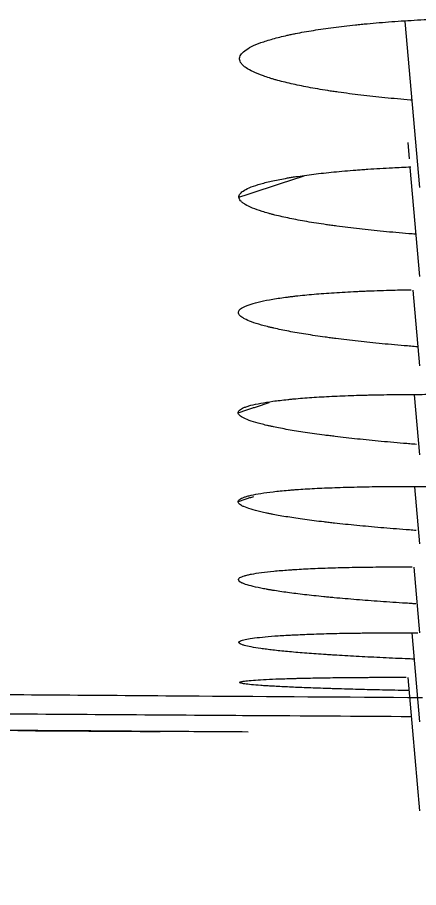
# Model space of a CAD drawing. Header units: millimetres. Extents: x 2433 to 4809, y -10272 to -6912.
# Drawn here: x 3104.67 to 3112.53, y -8026.5 to -8009.46 of the extents above; entities that cross this region are included whole.
import ezdxf

# ---------------------------------------------------------------- set-up
doc = ezdxf.new("R2010")
doc.units = ezdxf.units.MM
doc.layers.add('DIM', color=3, linetype='Continuous', lineweight=13)
doc.styles.add('ARIAL', font='arial.ttf')
doc.dimstyles.get("Standard").update_dxf_attribs({"dimtxt": 15, "dimasz": 15, "dimexe": 0.18, "dimexo": 0.0625, "dimgap": 4, "dimtad": 0, "dimtih": 1, "dimtoh": 1, "dimdec": 1, "dimdsep": 46, "dimtxsty": 'ARIAL', "dimcen": 0, "dimclrd": 3, "dimclre": 3, "dimclrt": 3, "dimadec": 0, "dimazin": 0, "dimtfac": 1, "dimtdec": 1, "dimtofl": 0, "dimtmove": 0, "dimatfit": 3, "dimfxl": 1, "dimtolj": 1, "dimtzin": 0, "dimarcsym": 0})

# ---------------------------------------------------------------- blocks, each defined once
blk = doc.blocks.new('*D39')
at = {"layer": 'Defpoints', "color": 0, "transparency": 16777216}
for p in [(3049.874, -8014.142), (3319.8, -8014.414), (3319.8, -8083.189)]:
    blk.add_point(p, dxfattribs=at)
at = {"layer": 'DIM', "color": 3, "lineweight": -2, "transparency": 16777216}
for p, q in [((3049.874, -8014.204), (3049.874, -8083.369)), ((3319.8, -8014.476), (3319.8, -8083.369)), ((3067.874, -8083.189), (3233.417, -8083.189)), ((3301.8, -8083.189), (3283.432, -8083.189))]:
    blk.add_line(p, q, dxfattribs=at)
at = {"layer": 'DIM', "color": 3, "transparency": 16777216}
for points in [[(3067.874, -8080.189), (3067.874, -8086.189), (3049.874, -8083.189)], [(3301.8, -8080.189), (3301.8, -8086.189), (3319.8, -8083.189)]]:
    blk.add_solid(points, dxfattribs=at)
at = {"layer": 'DIM', "color": 3, "transparency": 16777216, "insert": (3258.425, -8083.189), "char_height": 18, "attachment_point": 5, "style": 'ARIAL'}
blk.add_mtext('\\A1;270', dxfattribs=at)

msp = doc.modelspace()

# ---------------------------------------------------------------- linework, layer by layer
at = {"linetype": 'Continuous', "lineweight": 18}
for p, q in [((3112.265, -8009.542), (3112.551, -8012.797)), ((3112.32, -8011.912), (3112.349, -8012.236)), ((3112.364, -8012.403), (3112.551, -8014.54)), ((3112.421, -8014.803), (3112.551, -8016.283)), ((3112.448, -8016.852), (3112.551, -8018.026)), ((3112.453, -8018.654), (3112.551, -8019.77)), ((3112.438, -8020.229), (3112.551, -8021.513)), ((3112.398, -8021.516), (3112.551, -8023.256)), ((3112.322, -8022.386), (3112.551, -8024.999))]:
    msp.add_line(p, q, dxfattribs=at)
for points, knots in [([(3109.026, -8010.282), (3109.024, -8010.254), (3109.031, -8010.226), (3109.065, -8010.171), (3109.118, -8010.117), (3109.206, -8010.063), (3109.313, -8010.01), (3109.375, -8009.984), (3109.515, -8009.933), (3109.593, -8009.909), (3109.765, -8009.86), (3109.859, -8009.837), (3109.987, -8009.808), (3110.013, -8009.803), (3110.066, -8009.792), (3110.093, -8009.786), (3110.176, -8009.769), (3110.233, -8009.759), (3110.409, -8009.727), (3110.533, -8009.707), (3110.794, -8009.669), (3110.931, -8009.651), (3111.146, -8009.626), (3111.22, -8009.618), (3111.333, -8009.606), (3111.371, -8009.602), (3111.448, -8009.594), (3111.486, -8009.591), (3111.683, -8009.572), (3111.843, -8009.559), (3112.173, -8009.535), (3112.341, -8009.524), (3112.686, -8009.505), (3112.862, -8009.497), (3113.088, -8009.488), (3113.133, -8009.486), (3113.224, -8009.483), (3113.27, -8009.482), (3113.407, -8009.478), (3113.499, -8009.475), (3113.775, -8009.469), (3113.96, -8009.467), (3114.332, -8009.464), (3114.519, -8009.464), (3114.801, -8009.467), (3114.895, -8009.468), (3115.037, -8009.471), (3115.084, -8009.472), (3115.179, -8009.474), (3115.226, -8009.475), (3115.462, -8009.481), (3115.649, -8009.487), (3116.017, -8009.502), (3116.2, -8009.511), (3116.56, -8009.532), (3116.738, -8009.544), (3116.957, -8009.56), (3117.001, -8009.563), (3117.088, -8009.57), (3117.218, -8009.581), (3117.345, -8009.592), (3117.596, -8009.615), (3117.758, -8009.632), (3118.072, -8009.667), (3118.224, -8009.686), (3118.445, -8009.716), (3118.517, -8009.727), (3118.623, -8009.743), (3118.658, -8009.748), (3118.728, -8009.759), (3118.762, -8009.765), (3118.93, -8009.792), (3119.057, -8009.816), (3119.297, -8009.863), (3119.41, -8009.888), (3119.62, -8009.939), (3119.719, -8009.965), (3119.832, -8009.998), (3119.855, -8010.005), (3119.898, -8010.019), (3119.961, -8010.039), (3120.02, -8010.06), (3120.13, -8010.101), (3120.261, -8010.157), (3120.357, -8010.214), (3120.416, -8010.257), (3120.434, -8010.272), (3120.464, -8010.301), (3120.477, -8010.315), (3120.509, -8010.359), (3120.52, -8010.388), (3120.523, -8010.417)], [0, 0, 0, 0, 0.03125, 0.03125, 0.0625, 0.09375, 0.09375, 0.125, 0.125, 0.15625, 0.15625, 0.1875, 0.1875, 0.195313, 0.195313, 0.203125, 0.203125, 0.21875, 0.21875, 0.25, 0.25, 0.28125, 0.28125, 0.296875, 0.296875, 0.304688, 0.304688, 0.3125, 0.3125, 0.34375, 0.34375, 0.375, 0.375, 0.40625, 0.40625, 0.414063, 0.414063, 0.421875, 0.421875, 0.4375, 0.4375, 0.46875, 0.46875, 0.5, 0.5, 0.515625, 0.515625, 0.523438, 0.523438, 0.53125, 0.53125, 0.5625, 0.5625, 0.59375, 0.59375, 0.625, 0.625, 0.632813, 0.632813, 0.640625, 0.65625, 0.65625, 0.6875, 0.6875, 0.71875, 0.71875, 0.734375, 0.734375, 0.742188, 0.742188, 0.75, 0.75, 0.78125, 0.78125, 0.8125, 0.8125, 0.84375, 0.84375, 0.851563, 0.851563, 0.859375, 0.875, 0.875, 0.90625, 0.9375, 0.9375, 0.953125, 0.953125, 0.96875, 0.96875, 1, 1, 1, 1]), ([(3112.389, -8011.083), (3112.384, -8011.083), (3112.293, -8011.075), (3112.204, -8011.068), (3111.953, -8011.045), (3111.791, -8011.029), (3111.477, -8010.995), (3111.325, -8010.977), (3111.104, -8010.948), (3111.032, -8010.938), (3110.925, -8010.923), (3110.89, -8010.918), (3110.821, -8010.908), (3110.786, -8010.903), (3110.618, -8010.876), (3110.491, -8010.854), (3110.251, -8010.809), (3110.139, -8010.786), (3109.928, -8010.738), (3109.83, -8010.713), (3109.716, -8010.682), (3109.694, -8010.675), (3109.651, -8010.662), (3109.587, -8010.643), (3109.529, -8010.624), (3109.418, -8010.584), (3109.353, -8010.558), (3109.239, -8010.504), (3109.191, -8010.477), (3109.142, -8010.443), (3109.132, -8010.436), (3109.115, -8010.422), (3109.107, -8010.415), (3109.084, -8010.394), (3109.071, -8010.38), (3109.039, -8010.338), (3109.027, -8010.31), (3109.026, -8010.282)], [0, 0, 0, 0, 0.002472, 0.045843, 0.045843, 0.132584, 0.132584, 0.219326, 0.219326, 0.262697, 0.262697, 0.284382, 0.284382, 0.306068, 0.306068, 0.392809, 0.392809, 0.479551, 0.479551, 0.566292, 0.566292, 0.587978, 0.587978, 0.609663, 0.653034, 0.653034, 0.739775, 0.739775, 0.826517, 0.826517, 0.848202, 0.848202, 0.869888, 0.869888, 0.913258, 0.913258, 1, 1, 1, 1]), ([(3109.013, -8012.985), (3109.012, -8012.962), (3109.021, -8012.939), (3109.057, -8012.894), (3109.084, -8012.871), (3109.156, -8012.827), (3109.201, -8012.806), (3109.31, -8012.763), (3109.373, -8012.742), (3109.514, -8012.702), (3109.593, -8012.682), (3109.767, -8012.645), (3109.862, -8012.626), (3109.991, -8012.604), (3110.017, -8012.599), (3110.071, -8012.591), (3110.098, -8012.586), (3110.182, -8012.574), (3110.239, -8012.565), (3110.416, -8012.541), (3110.541, -8012.525), (3110.803, -8012.497), (3110.941, -8012.483), (3111.157, -8012.464), (3111.231, -8012.458), (3111.344, -8012.45), (3111.382, -8012.447), (3111.459, -8012.441), (3111.498, -8012.439), (3111.695, -8012.425), (3111.856, -8012.416), (3112.14, -8012.402), (3112.26, -8012.396), (3112.383, -8012.391)], [0, 0, 0, 0, 0.085328, 0.085328, 0.170656, 0.170656, 0.255984, 0.255984, 0.341311, 0.341311, 0.426639, 0.426639, 0.511967, 0.511967, 0.533299, 0.533299, 0.554631, 0.554631, 0.597295, 0.597295, 0.682623, 0.682623, 0.767951, 0.767951, 0.810615, 0.810615, 0.831947, 0.831947, 0.853279, 0.853279, 0.938607, 0.938607, 1, 1, 1, 1]), ([(3112.474, -8013.709), (3112.474, -8013.709), (3112.473, -8013.709), (3112.429, -8013.706), (3112.3, -8013.695), (3112.173, -8013.685), (3111.923, -8013.662), (3111.762, -8013.647), (3111.448, -8013.614), (3111.296, -8013.597), (3111.076, -8013.57), (3111.004, -8013.56), (3110.898, -8013.546), (3110.863, -8013.542), (3110.794, -8013.532), (3110.76, -8013.527), (3110.592, -8013.503), (3110.465, -8013.483), (3110.226, -8013.442), (3110.114, -8013.421), (3109.905, -8013.378), (3109.807, -8013.356), (3109.694, -8013.328), (3109.672, -8013.322), (3109.629, -8013.311), (3109.566, -8013.294), (3109.508, -8013.277), (3109.399, -8013.242), (3109.334, -8013.219), (3109.222, -8013.173), (3109.174, -8013.15), (3109.125, -8013.12), (3109.116, -8013.115), (3109.099, -8013.103), (3109.091, -8013.097), (3109.069, -8013.079), (3109.056, -8013.067), (3109.025, -8013.032), (3109.015, -8013.009), (3109.013, -8012.985)], [0, 0, 0, 0, 0.000255, 0.000255, 0.021526, 0.064069, 0.064069, 0.149153, 0.149153, 0.234238, 0.234238, 0.27678, 0.27678, 0.298052, 0.298052, 0.319323, 0.319323, 0.404407, 0.404407, 0.489492, 0.489492, 0.574577, 0.574577, 0.595848, 0.595848, 0.617119, 0.659661, 0.659661, 0.744746, 0.744746, 0.829831, 0.829831, 0.851102, 0.851102, 0.872373, 0.872373, 0.914915, 0.914915, 1, 1, 1, 1]), ([(3109.003, -8015.243), (3109.003, -8015.223), (3109.012, -8015.203), (3109.049, -8015.166), (3109.077, -8015.147), (3109.132, -8015.12), (3109.152, -8015.111), (3109.198, -8015.093), (3109.224, -8015.084), (3109.306, -8015.059), (3109.369, -8015.042), (3109.512, -8015.01), (3109.592, -8014.995), (3109.767, -8014.966), (3109.862, -8014.952), (3109.992, -8014.935), (3110.019, -8014.932), (3110.073, -8014.925), (3110.1, -8014.922), (3110.184, -8014.912), (3110.242, -8014.906), (3110.42, -8014.889), (3110.545, -8014.878), (3110.808, -8014.858), (3110.947, -8014.849), (3111.164, -8014.837), (3111.238, -8014.833), (3111.352, -8014.828), (3111.39, -8014.826), (3111.467, -8014.822), (3111.506, -8014.821), (3111.703, -8014.813), (3111.865, -8014.807), (3112.148, -8014.8), (3112.268, -8014.797), (3112.39, -8014.795)], [0, 0, 0, 0, 0.085372, 0.085372, 0.170743, 0.170743, 0.213429, 0.213429, 0.256115, 0.256115, 0.341486, 0.341486, 0.426858, 0.426858, 0.512229, 0.512229, 0.533572, 0.533572, 0.554915, 0.554915, 0.597601, 0.597601, 0.682973, 0.682973, 0.768344, 0.768344, 0.81103, 0.81103, 0.832373, 0.832373, 0.853716, 0.853716, 0.939087, 0.939087, 1, 1, 1, 1]), ([(3112.509, -8015.913), (3112.488, -8015.912), (3112.467, -8015.91), (3112.403, -8015.905), (3112.274, -8015.894), (3112.147, -8015.883), (3111.898, -8015.861), (3111.737, -8015.845), (3111.424, -8015.813), (3111.273, -8015.796), (3111.053, -8015.77), (3110.981, -8015.761), (3110.875, -8015.748), (3110.84, -8015.743), (3110.771, -8015.734), (3110.737, -8015.729), (3110.57, -8015.706), (3110.444, -8015.687), (3110.206, -8015.649), (3110.094, -8015.63), (3109.886, -8015.59), (3109.789, -8015.57), (3109.676, -8015.544), (3109.654, -8015.539), (3109.612, -8015.529), (3109.549, -8015.513), (3109.491, -8015.498), (3109.382, -8015.467), (3109.318, -8015.447), (3109.207, -8015.406), (3109.16, -8015.385), (3109.112, -8015.359), (3109.103, -8015.354), (3109.086, -8015.344), (3109.078, -8015.339), (3109.056, -8015.323), (3109.044, -8015.313), (3109.014, -8015.283), (3109.004, -8015.263), (3109.003, -8015.243)], [0, 0, 0, 0, 0.010068, 0.010068, 0.03113, 0.073255, 0.073255, 0.157505, 0.157505, 0.241754, 0.241754, 0.283879, 0.283879, 0.304941, 0.304941, 0.326004, 0.326004, 0.410253, 0.410253, 0.494503, 0.494503, 0.578752, 0.578752, 0.599815, 0.599815, 0.620877, 0.663002, 0.663002, 0.747251, 0.747251, 0.831501, 0.831501, 0.852563, 0.852563, 0.873626, 0.873626, 0.91575, 0.91575, 1, 1, 1, 1]), ([(3108.998, -8017.204), (3108.998, -8017.186), (3109.008, -8017.169), (3109.046, -8017.136), (3109.074, -8017.12), (3109.129, -8017.096), (3109.15, -8017.089), (3109.197, -8017.074), (3109.222, -8017.066), (3109.305, -8017.044), (3109.369, -8017.03), (3109.513, -8017.004), (3109.593, -8016.991), (3109.768, -8016.967), (3109.864, -8016.956), (3109.995, -8016.942), (3110.021, -8016.94), (3110.076, -8016.934), (3110.103, -8016.932), (3110.187, -8016.924), (3110.245, -8016.92), (3110.424, -8016.906), (3110.549, -8016.898), (3110.813, -8016.883), (3110.952, -8016.877), (3111.169, -8016.868), (3111.244, -8016.866), (3111.357, -8016.862), (3111.396, -8016.861), (3111.473, -8016.859), (3111.513, -8016.858), (3111.71, -8016.853), (3111.871, -8016.85), (3112.202, -8016.846), (3112.372, -8016.845), (3112.619, -8016.844), (3112.695, -8016.844), (3112.77, -8016.844)], [0, 0, 0, 0, 0.080447, 0.080447, 0.160895, 0.160895, 0.201118, 0.201118, 0.241342, 0.241342, 0.321789, 0.321789, 0.402236, 0.402236, 0.482684, 0.482684, 0.502796, 0.502796, 0.522907, 0.522907, 0.563131, 0.563131, 0.643578, 0.643578, 0.724026, 0.724026, 0.764249, 0.764249, 0.784361, 0.784361, 0.804473, 0.804473, 0.88492, 0.88492, 0.965367, 0.965367, 1, 1, 1, 1]), ([(3112.491, -8017.824), (3112.47, -8017.823), (3112.45, -8017.821), (3112.386, -8017.816), (3112.257, -8017.806), (3112.131, -8017.795), (3111.882, -8017.773), (3111.721, -8017.758), (3111.409, -8017.727), (3111.258, -8017.711), (3111.038, -8017.686), (3110.967, -8017.678), (3110.861, -8017.665), (3110.826, -8017.661), (3110.757, -8017.652), (3110.723, -8017.648), (3110.556, -8017.626), (3110.43, -8017.609), (3110.193, -8017.573), (3110.082, -8017.555), (3109.874, -8017.518), (3109.777, -8017.499), (3109.665, -8017.476), (3109.644, -8017.471), (3109.601, -8017.462), (3109.539, -8017.447), (3109.481, -8017.433), (3109.373, -8017.405), (3109.309, -8017.387), (3109.199, -8017.349), (3109.152, -8017.331), (3109.105, -8017.308), (3109.096, -8017.303), (3109.079, -8017.294), (3109.071, -8017.289), (3109.05, -8017.275), (3109.038, -8017.266), (3109.008, -8017.239), (3108.998, -8017.221), (3108.998, -8017.204)], [0, 0, 0, 0, 0.009901, 0.009901, 0.030967, 0.073099, 0.073099, 0.157363, 0.157363, 0.241626, 0.241626, 0.283758, 0.283758, 0.304824, 0.304824, 0.32589, 0.32589, 0.410154, 0.410154, 0.494418, 0.494418, 0.578681, 0.578681, 0.599747, 0.599747, 0.620813, 0.662945, 0.662945, 0.747209, 0.747209, 0.831473, 0.831473, 0.852538, 0.852538, 0.873604, 0.873604, 0.915736, 0.915736, 1, 1, 1, 1]), ([(3108.998, -8018.947), (3108.999, -8018.931), (3109.009, -8018.916), (3109.047, -8018.887), (3109.076, -8018.873), (3109.132, -8018.852), (3109.153, -8018.845), (3109.2, -8018.832), (3109.225, -8018.826), (3109.309, -8018.806), (3109.373, -8018.794), (3109.517, -8018.771), (3109.598, -8018.761), (3109.774, -8018.74), (3109.87, -8018.731), (3110.001, -8018.719), (3110.028, -8018.717), (3110.082, -8018.713), (3110.11, -8018.711), (3110.194, -8018.705), (3110.252, -8018.701), (3110.431, -8018.69), (3110.557, -8018.683), (3110.822, -8018.672), (3110.961, -8018.667), (3111.18, -8018.661), (3111.254, -8018.659), (3111.368, -8018.656), (3111.406, -8018.655), (3111.484, -8018.654), (3111.523, -8018.653), (3111.721, -8018.65), (3111.883, -8018.648), (3112.215, -8018.647), (3112.384, -8018.647), (3112.649, -8018.648), (3112.742, -8018.648), (3112.836, -8018.649)], [0, 0, 0, 0, 0.079808, 0.079808, 0.159617, 0.159617, 0.199521, 0.199521, 0.239425, 0.239425, 0.319234, 0.319234, 0.399042, 0.399042, 0.478851, 0.478851, 0.498803, 0.498803, 0.518755, 0.518755, 0.558659, 0.558659, 0.638468, 0.638468, 0.718276, 0.718276, 0.75818, 0.75818, 0.778132, 0.778132, 0.798085, 0.798085, 0.877893, 0.877893, 0.957702, 0.957702, 1, 1, 1, 1]), ([(3112.485, -8019.509), (3112.462, -8019.508), (3112.44, -8019.506), (3112.374, -8019.501), (3112.245, -8019.491), (3112.119, -8019.482), (3111.871, -8019.462), (3111.71, -8019.448), (3111.398, -8019.419), (3111.247, -8019.405), (3111.028, -8019.382), (3110.957, -8019.374), (3110.851, -8019.363), (3110.816, -8019.359), (3110.748, -8019.351), (3110.714, -8019.347), (3110.547, -8019.327), (3110.421, -8019.311), (3110.185, -8019.279), (3110.074, -8019.262), (3109.866, -8019.229), (3109.77, -8019.212), (3109.659, -8019.191), (3109.637, -8019.186), (3109.595, -8019.178), (3109.533, -8019.165), (3109.476, -8019.152), (3109.368, -8019.127), (3109.305, -8019.11), (3109.195, -8019.077), (3109.149, -8019.06), (3109.102, -8019.039), (3109.093, -8019.035), (3109.077, -8019.027), (3109.069, -8019.023), (3109.048, -8019.01), (3109.036, -8019.002), (3109.008, -8018.978), (3108.998, -8018.962), (3108.998, -8018.947)], [0, 0, 0, 0, 0.010943, 0.010943, 0.031987, 0.074074, 0.074074, 0.158249, 0.158249, 0.242424, 0.242424, 0.284512, 0.284512, 0.305556, 0.305556, 0.326599, 0.326599, 0.410774, 0.410774, 0.49495, 0.49495, 0.579125, 0.579125, 0.600168, 0.600168, 0.621212, 0.6633, 0.6633, 0.747475, 0.747475, 0.83165, 0.83165, 0.852694, 0.852694, 0.873737, 0.873737, 0.915825, 0.915825, 1, 1, 1, 1]), ([(3109.003, -8020.472), (3109.004, -8020.458), (3109.014, -8020.445), (3109.054, -8020.421), (3109.083, -8020.409), (3109.14, -8020.391), (3109.161, -8020.386), (3109.208, -8020.374), (3109.234, -8020.369), (3109.318, -8020.353), (3109.383, -8020.342), (3109.528, -8020.323), (3109.608, -8020.314), (3109.785, -8020.297), (3109.882, -8020.289), (3110.013, -8020.28), (3110.04, -8020.278), (3110.094, -8020.274), (3110.122, -8020.273), (3110.207, -8020.268), (3110.265, -8020.264), (3110.445, -8020.255), (3110.571, -8020.25), (3110.836, -8020.241), (3110.976, -8020.237), (3111.194, -8020.232), (3111.269, -8020.23), (3111.383, -8020.229), (3111.422, -8020.228), (3111.5, -8020.227), (3111.539, -8020.226), (3111.737, -8020.224), (3111.899, -8020.223), (3112.178, -8020.223), (3112.292, -8020.223), (3112.408, -8020.223)], [0, 0, 0, 0, 0.085638, 0.085638, 0.171277, 0.171277, 0.214096, 0.214096, 0.256915, 0.256915, 0.342554, 0.342554, 0.428192, 0.428192, 0.513831, 0.513831, 0.53524, 0.53524, 0.55665, 0.55665, 0.599469, 0.599469, 0.685107, 0.685107, 0.770746, 0.770746, 0.813565, 0.813565, 0.834975, 0.834975, 0.856384, 0.856384, 0.942023, 0.942023, 1, 1, 1, 1]), ([(3112.479, -8020.946), (3112.456, -8020.945), (3112.433, -8020.943), (3112.367, -8020.939), (3112.238, -8020.931), (3112.112, -8020.923), (3111.864, -8020.907), (3111.703, -8020.895), (3111.392, -8020.871), (3111.242, -8020.859), (3111.023, -8020.84), (3110.952, -8020.834), (3110.846, -8020.824), (3110.811, -8020.821), (3110.743, -8020.814), (3110.709, -8020.811), (3110.543, -8020.794), (3110.418, -8020.78), (3110.182, -8020.753), (3110.071, -8020.739), (3109.864, -8020.711), (3109.768, -8020.697), (3109.657, -8020.679), (3109.636, -8020.675), (3109.594, -8020.668), (3109.532, -8020.657), (3109.475, -8020.646), (3109.368, -8020.625), (3109.305, -8020.611), (3109.197, -8020.582), (3109.151, -8020.568), (3109.105, -8020.55), (3109.096, -8020.547), (3109.08, -8020.54), (3109.072, -8020.536), (3109.051, -8020.526), (3109.039, -8020.519), (3109.012, -8020.498), (3109.003, -8020.485), (3109.003, -8020.472)], [0, 0, 0, 0, 0.011192, 0.011192, 0.032231, 0.074308, 0.074308, 0.158462, 0.158462, 0.242616, 0.242616, 0.284692, 0.284692, 0.305731, 0.305731, 0.326769, 0.326769, 0.410923, 0.410923, 0.495077, 0.495077, 0.579231, 0.579231, 0.600269, 0.600269, 0.621308, 0.663385, 0.663385, 0.747539, 0.747539, 0.831692, 0.831692, 0.852731, 0.852731, 0.873769, 0.873769, 0.915846, 0.915846, 1, 1, 1, 1]), ([(3109.013, -8021.7), (3109.015, -8021.69), (3109.026, -8021.681), (3109.066, -8021.662), (3109.096, -8021.653), (3109.173, -8021.636), (3109.22, -8021.628), (3109.334, -8021.611), (3109.399, -8021.604), (3109.545, -8021.589), (3109.626, -8021.582), (3109.804, -8021.569), (3109.901, -8021.563), (3110.033, -8021.556), (3110.06, -8021.555), (3110.115, -8021.552), (3110.143, -8021.551), (3110.228, -8021.547), (3110.286, -8021.544), (3110.466, -8021.537), (3110.593, -8021.533), (3110.859, -8021.526), (3110.999, -8021.523), (3111.218, -8021.519), (3111.293, -8021.518), (3111.407, -8021.517), (3111.446, -8021.516), (3111.524, -8021.515), (3111.563, -8021.515), (3111.762, -8021.513), (3111.925, -8021.512), (3112.231, -8021.512), (3112.374, -8021.512), (3112.52, -8021.512)], [0, 0, 0, 0, 0.084434, 0.084434, 0.168869, 0.168869, 0.253303, 0.253303, 0.337738, 0.337738, 0.422172, 0.422172, 0.506607, 0.506607, 0.527716, 0.527716, 0.548824, 0.548824, 0.591041, 0.591041, 0.675476, 0.675476, 0.75991, 0.75991, 0.802128, 0.802128, 0.823236, 0.823236, 0.844345, 0.844345, 0.928779, 0.928779, 1, 1, 1, 1]), ([(3112.442, -8022.028), (3112.428, -8022.027), (3112.414, -8022.027), (3112.358, -8022.025), (3112.229, -8022.019), (3112.103, -8022.014), (3111.856, -8022.003), (3111.696, -8021.995), (3111.385, -8021.98), (3111.235, -8021.972), (3111.017, -8021.959), (3110.946, -8021.955), (3110.841, -8021.948), (3110.806, -8021.946), (3110.738, -8021.942), (3110.705, -8021.939), (3110.539, -8021.928), (3110.414, -8021.919), (3110.18, -8021.901), (3110.069, -8021.891), (3109.864, -8021.872), (3109.768, -8021.862), (3109.658, -8021.849), (3109.637, -8021.847), (3109.595, -8021.842), (3109.534, -8021.834), (3109.477, -8021.826), (3109.371, -8021.811), (3109.309, -8021.801), (3109.202, -8021.781), (3109.157, -8021.77), (3109.111, -8021.758), (3109.103, -8021.755), (3109.087, -8021.75), (3109.079, -8021.747), (3109.059, -8021.74), (3109.047, -8021.735), (3109.021, -8021.72), (3109.012, -8021.71), (3109.013, -8021.7)], [0, 0, 0, 0, 0.006637, 0.006637, 0.027772, 0.070043, 0.070043, 0.154584, 0.154584, 0.239126, 0.239126, 0.281397, 0.281397, 0.302532, 0.302532, 0.323667, 0.323667, 0.408209, 0.408209, 0.492751, 0.492751, 0.577292, 0.577292, 0.598428, 0.598428, 0.619563, 0.661834, 0.661834, 0.746375, 0.746375, 0.830917, 0.830917, 0.852052, 0.852052, 0.873188, 0.873188, 0.915458, 0.915458, 1, 1, 1, 1]), ([(3112.337, -8022.645), (3112.311, -8022.644), (3112.2, -8022.642), (3112.09, -8022.64), (3111.843, -8022.634), (3111.683, -8022.631), (3111.374, -8022.623), (3111.224, -8022.619), (3111.007, -8022.612), (3110.936, -8022.61), (3110.832, -8022.607), (3110.797, -8022.606), (3110.729, -8022.604), (3110.696, -8022.603), (3110.531, -8022.597), (3110.407, -8022.593), (3110.174, -8022.583), (3110.065, -8022.579), (3109.861, -8022.569), (3109.766, -8022.564), (3109.657, -8022.558), (3109.636, -8022.557), (3109.594, -8022.554), (3109.534, -8022.551), (3109.478, -8022.547), (3109.373, -8022.539), (3109.312, -8022.534), (3109.207, -8022.524), (3109.162, -8022.519), (3109.118, -8022.512), (3109.11, -8022.511), (3109.094, -8022.509), (3109.087, -8022.507), (3109.067, -8022.503), (3109.056, -8022.501), (3109.031, -8022.493), (3109.023, -8022.488), (3109.026, -8022.483)], [0, 0, 0, 0, 0.013045, 0.055956, 0.055956, 0.141778, 0.141778, 0.2276, 0.2276, 0.270512, 0.270512, 0.291967, 0.291967, 0.313423, 0.313423, 0.399245, 0.399245, 0.485067, 0.485067, 0.570889, 0.570889, 0.592345, 0.592345, 0.6138, 0.656711, 0.656711, 0.742533, 0.742533, 0.828356, 0.828356, 0.849811, 0.849811, 0.871267, 0.871267, 0.914178, 0.914178, 1, 1, 1, 1]), ([(3109.026, -8022.483), (3109.028, -8022.478), (3109.039, -8022.473), (3109.082, -8022.464), (3109.142, -8022.454), (3109.238, -8022.445), (3109.353, -8022.437), (3109.419, -8022.433), (3109.566, -8022.425), (3109.648, -8022.421), (3109.827, -8022.414), (3109.925, -8022.411), (3110.057, -8022.407), (3110.084, -8022.406), (3110.139, -8022.405), (3110.167, -8022.404), (3110.252, -8022.402), (3110.311, -8022.4), (3110.492, -8022.397), (3110.619, -8022.394), (3110.886, -8022.391), (3111.026, -8022.389), (3111.246, -8022.387), (3111.321, -8022.386), (3111.435, -8022.386), (3111.474, -8022.385), (3111.552, -8022.385), (3111.592, -8022.385), (3111.791, -8022.384), (3111.954, -8022.383), (3112.177, -8022.383), (3112.233, -8022.383), (3112.29, -8022.383)], [0, 0, 0, 0, 0.088215, 0.088215, 0.176429, 0.264644, 0.264644, 0.352858, 0.352858, 0.441073, 0.441073, 0.529287, 0.529287, 0.551341, 0.551341, 0.573395, 0.573395, 0.617502, 0.617502, 0.705716, 0.705716, 0.793931, 0.793931, 0.838038, 0.838038, 0.860092, 0.860092, 0.882145, 0.882145, 0.97036, 0.97036, 1, 1, 1, 1]), ([(3097.219, -8022.664), (3097.838, -8022.669), (3098.493, -8022.674), (3100.451, -8022.69), (3101.839, -8022.701), (3104.856, -8022.724), (3106.485, -8022.736), (3109.618, -8022.759), (3111.077, -8022.769), (3112.612, -8022.779)], [0, 0, 0, 0, 0.163244, 0.163244, 0.463049, 0.463049, 0.762854, 0.762854, 1, 1, 1, 1]), ([(3109.197, -8023.456), (3108.87, -8023.454), (3108.546, -8023.452), (3107.967, -8023.448), (3107.709, -8023.446), (3107.453, -8023.445)], [0, 0, 0, 0, 0.550528, 0.550528, 1, 1, 1, 1])]:
    msp.add_open_spline(points, degree=3, knots=knots, dxfattribs=at)
at = {"linetype": 'Continuous', "lineweight": 13}
for points, knots in [([(3109.013, -8012.985), (3109.332, -8012.881), (3109.758, -8012.741), (3110.185, -8012.601), (3110.293, -8012.566)], [0, 0, 0, 0, 0.746676, 1, 1, 1, 1]), ([(3097.196, -8023.045), (3098.146, -8023.052), (3100.069, -8023.067), (3103.717, -8023.093), (3106.775, -8023.114), (3108.861, -8023.128), (3109.221, -8023.13)], [0, 0, 0, 0, 0.237158, 0.479778, 0.910283, 1, 1, 1, 1]), ([(3107.453, -8023.445), (3105.995, -8023.435), (3104.625, -8023.425), (3101.835, -8023.406), (3100.449, -8023.396), (3098.47, -8023.381), (3097.794, -8023.376), (3097.157, -8023.371)], [0, 0, 0, 0, 0.352308, 0.352308, 0.766301, 0.766301, 1, 1, 1, 1])]:
    msp.add_open_spline(points, degree=3, knots=knots, dxfattribs=at)
for points in [[(3108.998, -8017.204), (3109.605, -8017.006)], [(3109.297, -8018.849), (3108.998, -8018.947)]]:
    msp.add_open_spline(points, degree=1, dxfattribs=at)
at = {"linetype": 'Continuous', "lineweight": 18}
for points, degree in [([(3109.221, -8023.13), (3110.277, -8023.137), (3111.333, -8023.144), (3112.389, -8023.151)], 3), ([(3104.68, -8023.427), (3107.467, -8023.445)], 1)]:
    msp.add_open_spline(points, degree=degree, dxfattribs=at)

# ---------------------------------------------------------------- dimensions: what is measured, and where the dimension line sits
at = {"layer": 'DIM', "color": 3}
dim = msp.add_linear_dim(base=(3319.8, -8083.189), p1=(3049.874, -8014.142), p2=(3319.8, -8014.414), text='270', dimstyle='Standard', override={"dimtxt": 18, "dimasz": 18, "dimgap": 5}, dxfattribs=at)
dim.commit()
dim.dimension.update_dxf_attribs({"geometry": '*D39', "text_midpoint": (3258.425, -8083.189), "dimtype": 160})

doc.saveas('drawing.dxf')
